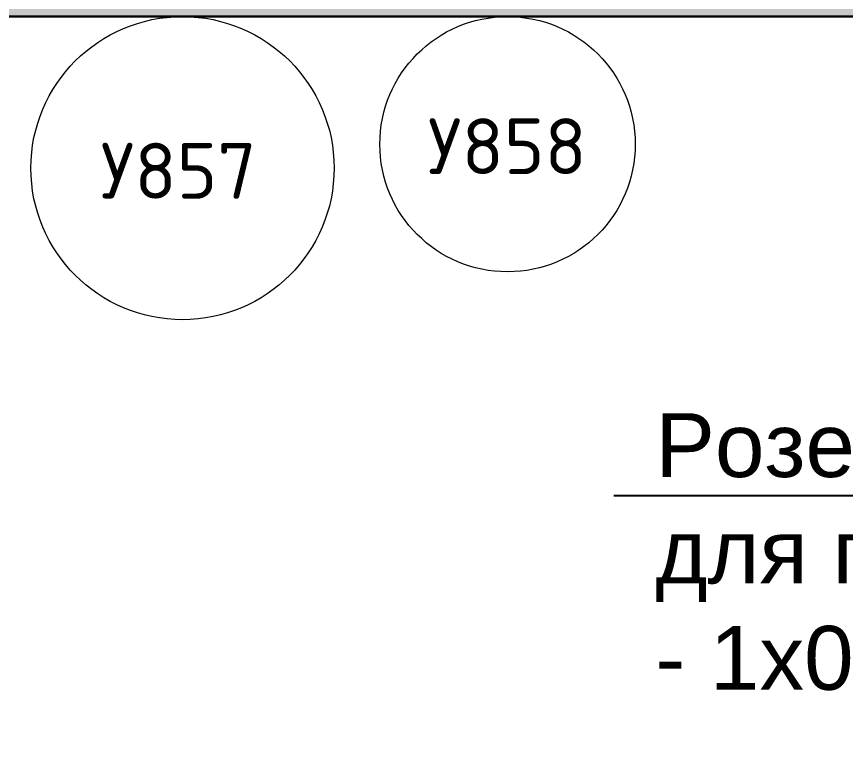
# Model space of a CAD drawing. Header units: millimetres. Extents: x -8417289 to 9420486, y 0 to 166066.
# Drawn here: x -176178 to -173581, y 76312 to 78580 of the extents above; entities that cross this region are included whole.
import ezdxf
from ezdxf import colors
from ezdxf.entities.mleader import LeaderData, LeaderLine
from ezdxf.math import Vec2, Vec3

# ---------------------------------------------------------------- set-up
doc = ezdxf.new("R2010")
doc.units = ezdxf.units.MM
doc.header["$MEASUREMENT"] = 0
doc.layers.get('0').update_dxf_attribs({"color": 250, "lineweight": 9})
for name, color, linetype, lineweight in [('_АР ТЕКСТ', 250, 'Continuous', 25), ('АР_Перегородки газоблок', 165, 'Continuous', 30), ('АР_Перегородки газоблок_Штрих', 165, 'Continuous', 5), ('ТХ_мебель передв', 250, 'Continuous', 13)]:
    doc.layers.add(name, color=color, linetype=linetype, lineweight=lineweight)
for name, color, linetype in [('ТХ_мебель передв_поз', 251, 'Continuous'), ('ТХ_привязки ЭО', 96, 'Continuous'), ('ТХ_примечание', 40, 'Continuous')]:
    doc.layers.add(name, color=color, linetype=linetype)
doc.styles.add('ISOCPEUR', font='isocpeur.TTF')

# ---------------------------------------------------------------- blocks, each defined once
blk = doc.blocks.new('_DotSmall')
at = {"color": 0, "linetype": 'ByBlock', "const_width": 0.5}
blk.add_lwpolyline([(-0.0625, 0, 1), (0.0625, 0, 1)], format="xyb", close=True, dxfattribs=at)
blk = doc.blocks.new('_None')

msp = doc.modelspace()

# ---------------------------------------------------------------- hatches: boundary and pattern name
at = {"layer": 'АР_Перегородки газоблок_Штрих', "ltscale": 100}
h = msp.add_hatch(dxfattribs=at)
h.set_pattern_fill('AR-CONC', color=256, scale=30)
h.set_pattern_definition([(50, (0, 0), (215.17805, -18.82564), [22.5, -247.5]), (355, (0, 0), (-41.6254, 225.65764), [18, -198]), (100.45144, (17.93, -1.57), (173.55265, 206.832), [19.12206, -210.34263]), (46.1842, (0, 60), (320.1724, -49.6558), [33.75, -371.25]), (96.63564, (26.68, 55.86), (280.3986, 292.2356), [28.6831, -315.51413]), (351.18416, (0, 60), (280.3986, 292.2356), [27, -297]), (21, (30, 45), (179.07212, -120.78567), [22.5, -247.5]), (326, (30, 45), (72.9946, 217.54501), [18, -198]), (71.45144, (44.92, 34.93), (252.06671, 96.75935), [19.12206, -210.34263]), (37.5, (0, 0), (3.647957, 99.868156), [0, -195.6, 0, -201, 0, -198.75]), (7.5, (0, 0), (78.92086, 118.323514), [0, -114.6, 0, -191.1, 0, -75.75]), (327.5, (-66.9, 0), (160.14673, -6.76646), [0, -75, 0, -234, 0, -310.5]), (317.5, (-96.9, 0), (174.95585, 30.03149), [0, -97.5, 0, -155.4, 0, -220.5])])
h.paths.add_polyline_path([(-171597.5, 78700.3), (-177508.9, 78700.3), (-177508.9, 78580.3), (-171597.6, 78580.3)])

# ---------------------------------------------------------------- linework, layer by layer
at = {"layer": 'АР_Перегородки газоблок', "ltscale": 100}
msp.add_lwpolyline([(-171597.6, 78580.3), (-177508.9, 78580.3)], dxfattribs=at)
at = {"layer": 'ТХ_мебель передв', "ltscale": 0.1}
for centre, radius in [((-175658.2, 78105.3), 475), ((-174639.9, 78180.3), 400)]:
    msp.add_circle(centre, radius, dxfattribs=at)

# ---------------------------------------------------------------- texts
at = {"layer": 'ТХ_мебель передв_поз', "color": 2, "style": 'ISOCPEUR'}
for s, p in [('У858', (-174889.9, 78086.4)), ('У857', (-175915.2, 78009.4))]:
    msp.add_text(s, height=175, dxfattribs=at).set_placement(p)

# ---------------------------------------------------------------- leaders
at = {"layer": '_АР ТЕКСТ'}
ml = msp.add_multileader_mtext('Standard', dxfattribs=at)
ml.set_content('{\\W0.8;-2,550}', color=256, style='ISOCPEUR')
ml.set_leader_properties(color=256, linetype='Continuous', lineweight=-1)
ml.set_arrow_properties(name='DOTSMALL')
ml.build(insert=Vec2(0, 0))
ml.multileader.update_dxf_attribs({"has_text_frame": 1, "text_left_attachment_type": 4, "text_right_attachment_type": 4, "dogleg_length": 100, "arrow_head_size": 180})
ctx = ml.context
ctx.base_point, ctx.char_height, ctx.arrow_head_size, ctx.landing_gap_size, ctx.plane_origin = Vec3(-302775.8, 123943.3, -2), 250, 180, 50, Vec3(-302295.5, 121699.2, -2)
ctx.left_attachment, ctx.right_attachment = 4, 4
notes = []
notes.append((ctx, [(0, (0, 0, 0), (0, 0), (1, 0), 1, [])]))
ctx.mtext.insert, ctx.mtext.width, ctx.mtext.defined_height, ctx.mtext.line_spacing_style, ctx.mtext.flow_direction = Vec3(-302725.8, 124276.6, -2), 801.086, 330.7, 2, 5
ml = msp.add_multileader_mtext('Standard', dxfattribs=at)
ml.set_content('{\\W0.8;-2,550}', color=256, style='ISOCPEUR')
ml.set_leader_properties(color=256, linetype='Continuous', lineweight=-1)
ml.set_arrow_properties(name='DOTSMALL')
ml.build(insert=Vec2(0, 0))
ml.multileader.update_dxf_attribs({"has_text_frame": 1, "text_left_attachment_type": 4, "text_right_attachment_type": 4, "dogleg_length": 100, "arrow_head_size": 180})
ctx = ml.context
ctx.base_point, ctx.char_height, ctx.arrow_head_size, ctx.landing_gap_size, ctx.plane_origin = Vec3(-314736, 120073.3, -2), 250, 180, 50, Vec3(-314255.7, 117829.3, -2)
ctx.left_attachment, ctx.right_attachment = 4, 4
notes.append((ctx, [(0, (0, 0, 0), (0, 0), (1, 0), 1, [])]))
ctx.mtext.insert, ctx.mtext.width, ctx.mtext.defined_height, ctx.mtext.line_spacing_style, ctx.mtext.flow_direction = Vec3(-314686, 120406.6, -2), 801.086, 330.7, 2, 5
at = {"layer": 'ТХ_привязки ЭО'}
ml = msp.add_multileader_mtext('Standard', dxfattribs=at)
ml.set_content('{\\fArial|b0|i0|c204|p34;Розетка на \\fArial|b0|i0|c0|p34;H-1800\\fArial|b0|i0|c204|p34;мм от УЧП\\Pдля подкл.:\\P- 1х0.5кВт/220В/1Ф - доп. оборуд-е}', color=256, style='ISOCPEUR')
ml.set_leader_properties()
ml.set_arrow_properties(name='NONE')
ml.build(insert=Vec2(0, 0))
ml.multileader.update_dxf_attribs({"text_left_attachment_type": 6, "text_right_attachment_type": 6, "dogleg_length": 0.36})
ctx = ml.context
ctx.base_point, ctx.char_height, ctx.plane_origin = Vec3(-174178.4, 77078.3, -0.6), 200, Vec3(-174831.6, 64327.7, -0.6)
ctx.left_attachment, ctx.right_attachment = 6, 6
notes.append((ctx, [(1, (1, 1, 0), (-169677.6, 77078.3, -0.6), (-1, 0), 0.36, [(1, [(-168699.6, 75235.7, -0.6)], 0, [])])]))
ctx.mtext.insert, ctx.mtext.width, ctx.mtext.flow_direction = Vec3(-174176.4, 77337.1, -0.6), 4801.524, 5
at = {"layer": 'ТХ_примечание'}
ml = msp.add_multileader_mtext('Standard', dxfattribs=at)
ml.set_content('\\pxsm1,qc;{\\C256;предусмотреть поддон 600х600 в строительном исполнении}', color=7, style='ISOCPEUR')
ml.set_leader_properties(color=256, lineweight=25)
ml.build(insert=Vec2(0, 0))
ml.multileader.update_dxf_attribs({"text_left_attachment_type": 6, "text_right_attachment_type": 6, "dogleg_length": 150, "arrow_head_size": 225, "scale": 75})
ctx = ml.context
ctx.base_point, ctx.scale, ctx.char_height, ctx.arrow_head_size, ctx.landing_gap_size, ctx.plane_origin = Vec3(-186901.4, 77273.2, -0.6), 75, 187.5, 225, 150, Vec3(-161238.8, 62687.9, -0.6)
ctx.left_attachment, ctx.right_attachment, ctx.text_align_type = 6, 6, 1
notes.append((ctx, [(0, (1, 1, 0), (-187051.4, 77273.2, -0.6), (1, 0), 150, [(1, [(-191340.2, 78196.2, -0.6)], 0, [])])]))
ctx.mtext.insert, ctx.mtext.width, ctx.mtext.defined_height, ctx.mtext.alignment, ctx.mtext.line_spacing_factor, ctx.mtext.flow_direction = Vec3(-185439.6, 77498.2, -0.6), 2623.525, 2263.3, 2, 0.8, 5
for ctx, leaders in notes:
    for number, flags, end, landing, length, lines in leaders:
        leader = LeaderData()
        leader.index, (leader.has_last_leader_line, leader.has_dogleg_vector, leader.attachment_direction) = number, flags
        leader.last_leader_point, leader.dogleg_vector, leader.dogleg_length = Vec3(end), Vec3(landing), length
        for number, points, colour, breaks in lines:
            line = LeaderLine()
            line.index, line.vertices, line.color, line.breaks = number, Vec3.list(points), colors.encode_raw_color(colour), breaks
            leader.lines.append(line)
        ctx.leaders.append(leader)

doc.saveas('drawing.dxf')
